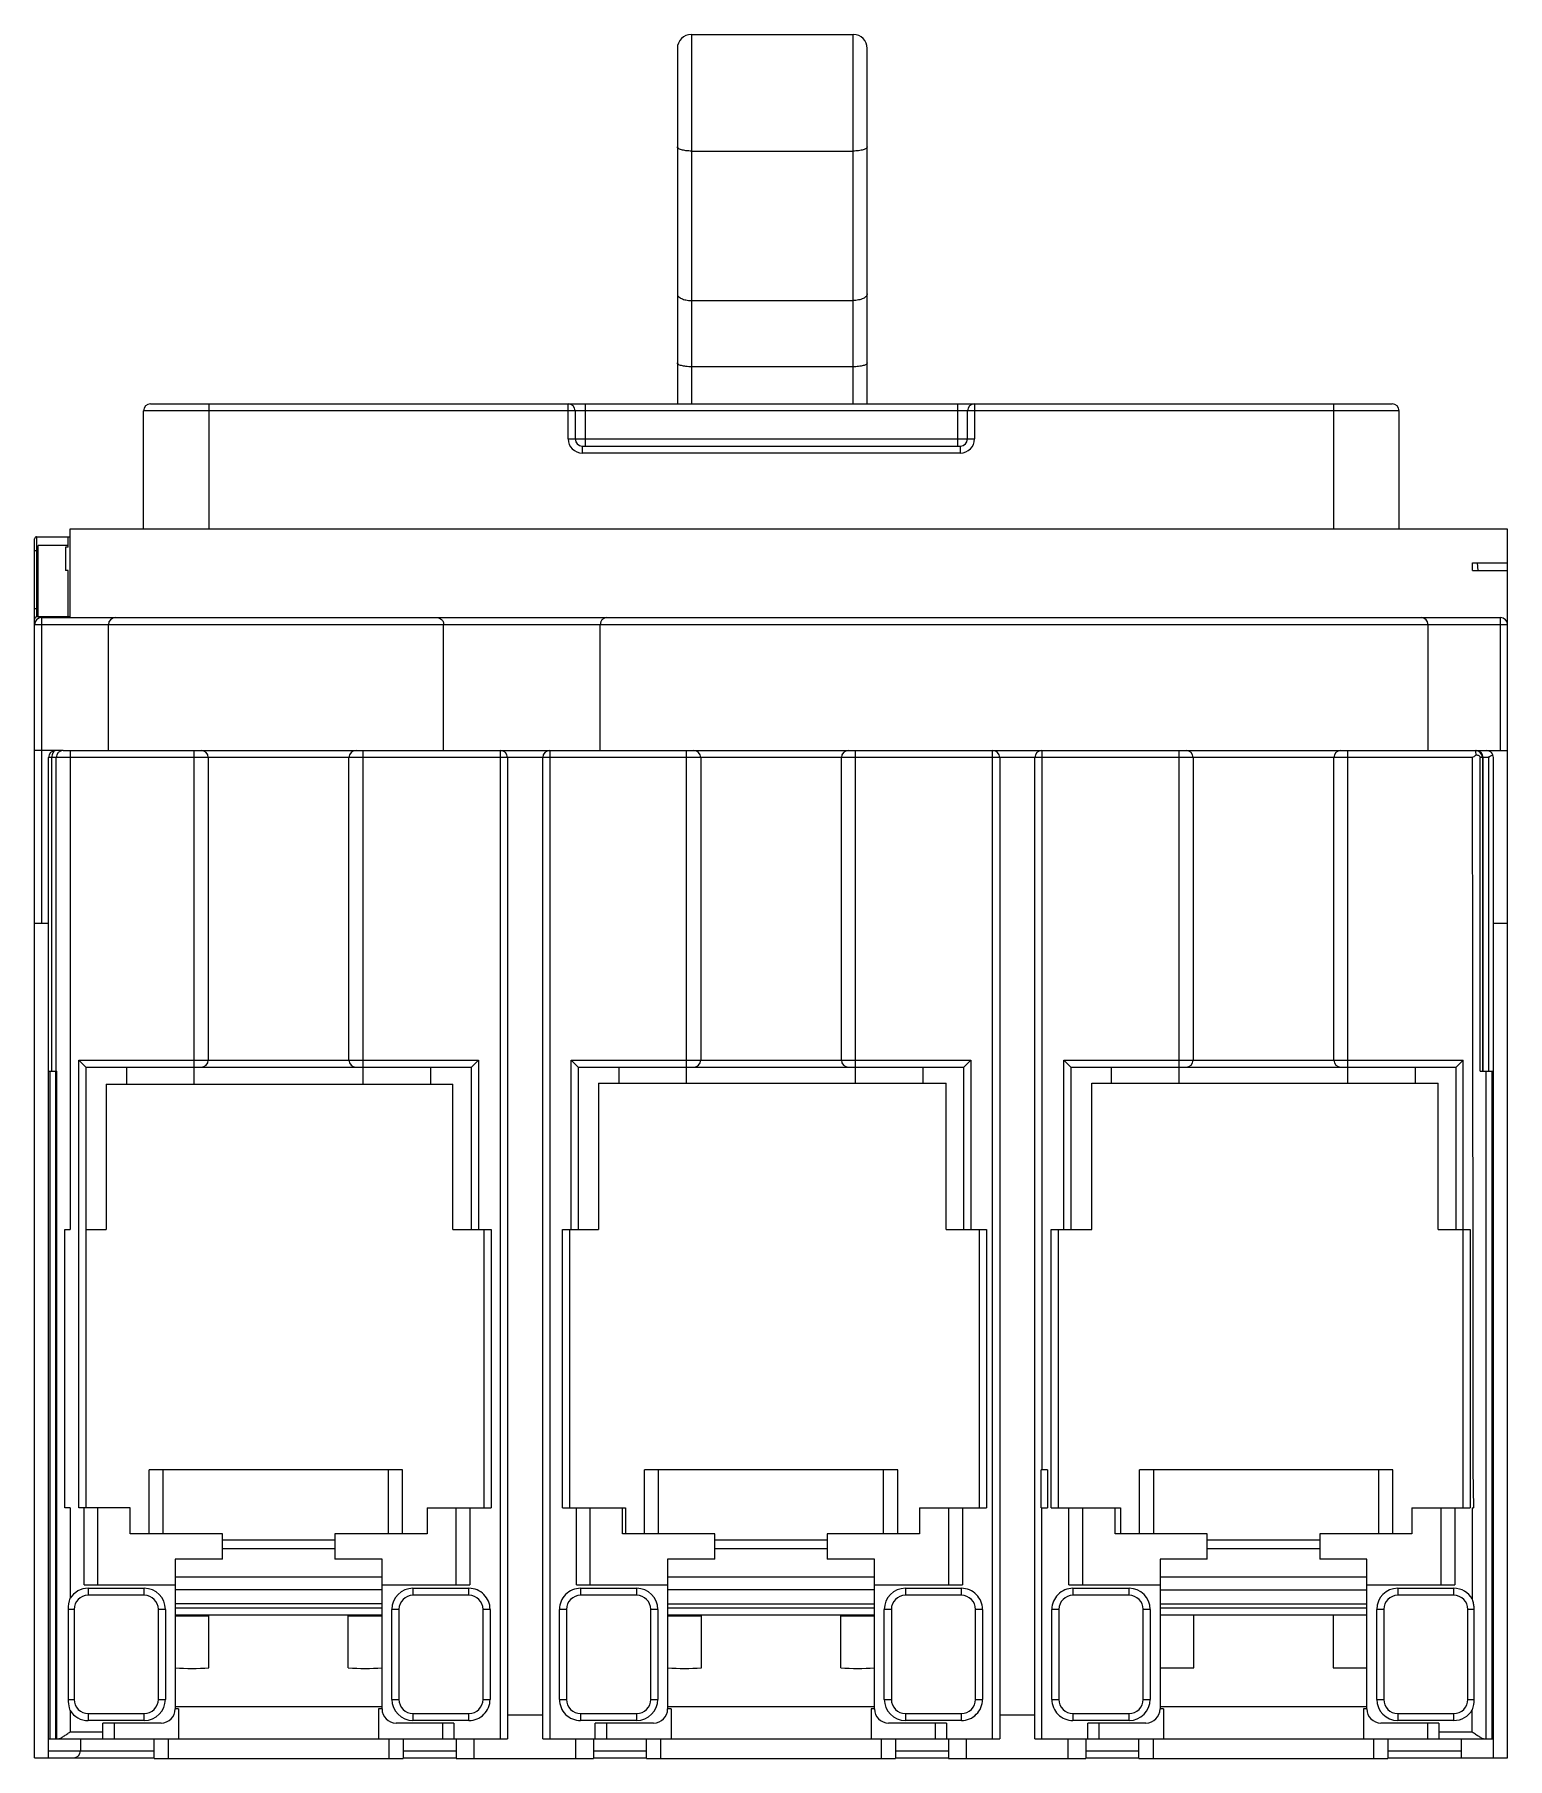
# Model space of a CAD drawing. Header units: millimetres. Extents: x 16 to 120, y 33 to 155.
import ezdxf

# ---------------------------------------------------------------- set-up
doc = ezdxf.new("R2010")
doc.units = ezdxf.units.MM
doc.header["$LTSCALE"] = 12.201169
doc.layers.get('0').update_dxf_attribs({"linetype": 'CONTINUOUS'})

msp = doc.modelspace()

# ---------------------------------------------------------------- linework, layer by layer
at = {"color": 7, "linetype": 'Continuous'}
for p, q in [((62.35, 155.33), (62.35, 129.07)), ((62.35, 155.33), (73.85, 155.33)), ((73.85, 129.07), (73.85, 155.33)), ((61.35, 154.33), (61.35, 129.07)), ((74.85, 129.07), (74.85, 154.33)), ((62.35, 147.04), (73.85, 147.04)), ((62.35, 136.41), (73.85, 136.41)), ((73.85, 131.7), (62.35, 131.7)), ((23.91, 129.07), (112.15, 129.07)), ((28.06, 129.07), (28.06, 120.17)), ((53.59, 126.57), (53.59, 129.07)), ((54.8, 129.07), (54.8, 126.07)), ((81.27, 129.07), (81.27, 126.07)), ((82.47, 129.07), (82.47, 126.57)), ((108.01, 120.17), (108.01, 129.07)), ((23.41, 120.17), (23.41, 128.57)), ((112.65, 128.57), (23.41, 128.57)), ((54.09, 128.57), (54.09, 126.57)), ((81.97, 126.57), (81.97, 128.57)), ((112.65, 120.17), (112.65, 128.57)), ((53.59, 126.57), (82.47, 126.57)), ((54.59, 126.07), (54.59, 125.57)), ((54.59, 126.07), (81.47, 126.07)), ((81.47, 125.57), (54.59, 125.57)), ((81.47, 125.57), (81.47, 126.07)), ((18.16, 120.17), (18.16, 113.92)), ((120.36, 120.17), (18.16, 120.17)), ((120.36, 32.82), (120.36, 120.17)), ((15.66, 32.82), (15.66, 119.47)), ((15.81, 119.62), (15.81, 113.92)), ((15.81, 119.62), (18.16, 119.62)), ((15.91, 113.92), (15.91, 119.01)), ((18.06, 119.01), (15.91, 119.01)), ((18.06, 118.87), (18.06, 119.62)), ((15.91, 118.62), (15.66, 118.62)), ((17.86, 118.87), (17.86, 117.22)), ((18.06, 118.87), (17.86, 118.87)), ((117.86, 117.77), (120.36, 117.77)), ((117.86, 117.22), (117.86, 117.77)), ((118.21, 117.77), (118.24, 117.22)), ((18.06, 117.22), (17.86, 117.22)), ((18.06, 113.92), (18.06, 117.22)), ((117.86, 117.22), (120.36, 117.22)), ((15.66, 114.52), (15.91, 114.52)), ((120.36, 113.37), (15.66, 113.37)), ((18.16, 113.92), (15.81, 113.92)), ((16.16, 113.87), (16.16, 92.12)), ((16.16, 113.87), (119.86, 113.87)), ((20.91, 104.42), (20.91, 113.37)), ((44.74, 104.42), (44.74, 113.37)), ((55.87, 104.42), (55.87, 113.37)), ((114.71, 104.42), (114.71, 113.37)), ((119.86, 104.42), (119.86, 113.87)), ((17.66, 104.42), (15.66, 104.42)), ((17.7, 104.42), (38.49, 104.42)), ((18.2, 104.42), (18.2, 70.37)), ((27.01, 80.7), (27.01, 104.42)), ((38.51, 104.42), (73.49, 104.42)), ((39.01, 80.7), (39.01, 104.42)), ((48.78, 34.17), (48.78, 104.42)), ((52.28, 104.42), (52.28, 34.17)), ((62.01, 80.77), (62.01, 104.42)), ((73.51, 104.42), (97.51, 104.42)), ((74.01, 80.77), (74.01, 104.42)), ((83.76, 34.17), (83.76, 104.42)), ((87.26, 104.42), (87.26, 53.29)), ((97.01, 80.77), (97.01, 104.42)), ((97.52, 104.42), (118.07, 104.42)), ((109.01, 80.77), (109.01, 104.42)), ((118.12, 104.42), (120.36, 104.42)), ((16.66, 32.82), (16.66, 103.92)), ((37.99, 103.92), (16.66, 103.92)), ((16.89, 81.62), (16.89, 103.92)), ((17.2, 81.62), (17.2, 103.92)), ((28.01, 103.92), (28.01, 82.42)), ((38.01, 82.42), (38.01, 103.92)), ((72.99, 103.92), (38.01, 103.92)), ((49.28, 103.92), (49.28, 34.17)), ((51.78, 34.17), (51.78, 103.92)), ((63.01, 103.92), (63.01, 82.42)), ((73.01, 82.42), (73.01, 103.92)), ((98.01, 103.92), (73.01, 103.92)), ((84.26, 103.92), (84.26, 34.17)), ((86.76, 34.17), (86.76, 103.92)), ((98.01, 103.92), (98.01, 82.42)), ((117.85, 103.92), (98.02, 103.92)), ((108.01, 82.42), (108.01, 103.92)), ((119.04, 103.92), (118.41, 103.92)), ((118.41, 81.62), (118.41, 103.92)), ((118.57, 103.92), (118.57, 81.62)), ((118.62, 81.62), (118.62, 103.92)), ((119.04, 81.62), (119.04, 103.92)), ((119.36, 32.82), (119.36, 103.92)), ((16.66, 92.12), (15.66, 92.12)), ((120.36, 92.12), (119.36, 92.12)), ((18.81, 50.58), (18.81, 82.42)), ((19.31, 81.92), (18.81, 82.42)), ((18.81, 82.42), (28.01, 82.42)), ((28.03, 82.42), (47.21, 82.42)), ((47.21, 82.42), (46.71, 81.92)), ((47.21, 82.42), (47.21, 70.37)), ((53.81, 82.42), (54.31, 81.92)), ((53.81, 70.37), (53.81, 82.42)), ((53.81, 82.42), (63.01, 82.42)), ((63.03, 82.42), (82.21, 82.42)), ((82.21, 82.42), (81.71, 81.92)), ((82.21, 82.42), (82.21, 70.37)), ((88.81, 82.42), (98.01, 82.42)), ((88.81, 82.42), (89.31, 81.92)), ((88.81, 70.37), (88.81, 82.42)), ((98.03, 82.42), (117.21, 82.42)), ((117.21, 82.42), (116.71, 81.92)), ((117.21, 50.58), (117.21, 82.42)), ((16.66, 81.62), (17.16, 81.62)), ((16.76, 34.17), (16.76, 81.62)), ((17.16, 81.62), (17.16, 34.17)), ((17.2, 81.62), (17.25, 81.62)), ((17.25, 34.17), (17.25, 81.62)), ((19.31, 81.92), (19.31, 50.58)), ((19.31, 81.92), (46.71, 81.92)), ((22.22, 80.7), (22.22, 81.92)), ((43.8, 81.92), (43.8, 80.7)), ((46.71, 70.37), (46.71, 81.92)), ((54.31, 81.92), (54.31, 70.37)), ((54.31, 81.92), (81.71, 81.92)), ((57.22, 80.77), (57.22, 81.92)), ((78.8, 81.92), (78.8, 80.77)), ((81.71, 70.37), (81.71, 81.92)), ((89.31, 81.92), (116.71, 81.92)), ((89.31, 81.92), (89.31, 70.37)), ((92.22, 80.77), (92.22, 81.92)), ((113.8, 81.92), (113.8, 80.77)), ((116.71, 70.37), (116.71, 81.92)), ((118.41, 81.62), (119.36, 81.62)), ((118.81, 81.62), (118.81, 34.17)), ((118.85, 34.17), (118.85, 81.62)), ((119.25, 81.62), (119.25, 34.17)), ((20.74, 80.7), (20.74, 70.37)), ((20.74, 80.7), (45.39, 80.7)), ((45.39, 70.37), (45.39, 80.7)), ((55.74, 80.77), (55.74, 70.37)), ((55.74, 80.77), (80.46, 80.77)), ((80.46, 70.37), (80.46, 80.77)), ((90.81, 80.77), (115.42, 80.77)), ((90.81, 70.37), (90.81, 80.77)), ((115.42, 70.37), (115.42, 80.77)), ((17.81, 50.58), (17.81, 70.37)), ((17.81, 70.37), (18.2, 70.37)), ((19.31, 70.37), (20.74, 70.37)), ((45.39, 70.37), (48.11, 70.37)), ((47.61, 50.58), (47.61, 70.37)), ((48.11, 70.37), (48.11, 50.58)), ((53.19, 70.37), (55.74, 70.37)), ((53.19, 50.58), (53.19, 70.37)), ((53.69, 70.37), (53.69, 50.58)), ((80.46, 70.37), (83.33, 70.37)), ((82.83, 50.58), (82.83, 70.37)), ((83.33, 70.37), (83.33, 50.58)), ((87.91, 70.37), (90.81, 70.37)), ((87.91, 50.58), (87.91, 70.37)), ((88.41, 70.37), (88.41, 50.58)), ((115.42, 70.37), (117.71, 70.37)), ((117.71, 70.37), (117.71, 50.58)), ((23.81, 48.75), (23.81, 53.29)), ((41.81, 53.29), (23.81, 53.29)), ((24.81, 48.75), (24.81, 53.29)), ((40.81, 48.75), (40.81, 53.29)), ((41.81, 48.75), (41.81, 53.29)), ((77.01, 53.29), (59.01, 53.29)), ((59.01, 48.75), (59.01, 53.29)), ((60.01, 48.75), (60.01, 53.29)), ((76.01, 48.75), (76.01, 53.29)), ((77.01, 48.75), (77.01, 53.29)), ((87.66, 53.29), (87.2, 53.29)), ((87.66, 53.29), (87.66, 50.58)), ((112.21, 53.29), (94.21, 53.29)), ((94.21, 48.75), (94.21, 53.29)), ((95.21, 48.75), (95.21, 53.29)), ((111.21, 48.75), (111.21, 53.29)), ((112.21, 48.75), (112.21, 53.29)), ((117.9, 53.29), (117.93, 50.58)), ((18.2, 50.58), (17.81, 50.58)), ((18.2, 50.58), (18.2, 44.16)), ((22.46, 50.58), (18.81, 50.58)), ((19.18, 45.12), (19.18, 50.58)), ((20.14, 50.58), (20.14, 45.12)), ((22.46, 48.75), (22.46, 50.58)), ((43.56, 50.58), (48.11, 50.58)), ((43.56, 50.58), (43.56, 48.75)), ((45.64, 45.12), (45.64, 50.58)), ((46.61, 50.58), (46.61, 45.12)), ((53.19, 50.58), (57.66, 50.58)), ((54.18, 45.12), (54.18, 50.58)), ((55.14, 50.58), (55.14, 45.12)), ((57.46, 48.75), (57.46, 50.58)), ((57.66, 50.58), (57.66, 48.75)), ((78.56, 50.58), (83.33, 50.58)), ((78.56, 50.58), (78.56, 48.75)), ((80.64, 45.12), (80.64, 50.58)), ((81.61, 50.58), (81.61, 45.12)), ((87.21, 50.58), (87.21, 51.19)), ((87.21, 50.58), (87.66, 50.58)), ((87.26, 34.17), (87.26, 50.58)), ((87.91, 50.58), (92.86, 50.58)), ((89.18, 45.12), (89.18, 50.58)), ((90.14, 50.58), (90.14, 45.12)), ((92.46, 48.75), (92.46, 50.58)), ((92.86, 50.58), (92.86, 48.75)), ((113.56, 50.58), (117.71, 50.58)), ((113.56, 50.58), (113.56, 48.75)), ((115.64, 45.12), (115.64, 50.58)), ((116.61, 50.58), (116.61, 45.12)), ((117.85, 50.58), (117.93, 50.58)), ((117.85, 50.58), (117.85, 44.09)), ((29.01, 48.75), (22.46, 48.75)), ((29.01, 46.94), (29.01, 48.75)), ((37.01, 48.29), (29.01, 48.29)), ((43.56, 48.75), (37.01, 48.75)), ((37.01, 48.75), (37.01, 46.94)), ((64.01, 48.75), (57.46, 48.75)), ((64.01, 46.94), (64.01, 48.75)), ((72.01, 48.29), (64.01, 48.29)), ((78.56, 48.75), (72.01, 48.75)), ((72.01, 48.75), (72.01, 46.94)), ((99.01, 48.75), (92.46, 48.75)), ((99.01, 46.94), (99.01, 48.75)), ((107.01, 48.29), (99.01, 48.29)), ((113.56, 48.75), (107.01, 48.75)), ((107.01, 48.75), (107.01, 46.94)), ((25.66, 46.94), (25.66, 36.29)), ((29.01, 46.94), (25.66, 46.94)), ((37.01, 47.67), (29.01, 47.67)), ((40.36, 46.94), (37.01, 46.94)), ((40.36, 36.29), (40.36, 46.94)), ((64.01, 46.94), (60.66, 46.94)), ((60.66, 46.94), (60.66, 36.29)), ((72.01, 47.67), (64.01, 47.67)), ((75.36, 46.94), (72.01, 46.94)), ((75.36, 36.29), (75.36, 46.94)), ((99.01, 46.94), (95.66, 46.94)), ((95.66, 46.94), (95.66, 36.29)), ((107.01, 47.67), (99.01, 47.67)), ((110.36, 46.94), (107.01, 46.94)), ((110.36, 36.29), (110.36, 46.94)), ((40.36, 45.65), (25.66, 45.65)), ((75.36, 45.65), (60.66, 45.65)), ((110.36, 45.65), (95.66, 45.65)), ((19.18, 45.12), (25.66, 45.12)), ((19.47, 44.87), (19.47, 44.37)), ((19.47, 44.87), (23.46, 44.87)), ((23.46, 44.37), (19.47, 44.37)), ((23.46, 44.37), (23.46, 44.87)), ((40.36, 44.77), (25.66, 44.77)), ((40.36, 45.12), (46.61, 45.12)), ((42.56, 44.87), (46.54, 44.87)), ((42.56, 44.87), (42.56, 44.37)), ((46.54, 44.37), (42.56, 44.37)), ((46.54, 44.37), (46.54, 44.87)), ((54.18, 45.12), (60.66, 45.12)), ((54.47, 44.87), (58.46, 44.87)), ((54.47, 44.87), (54.47, 44.37)), ((58.46, 44.37), (54.47, 44.37)), ((58.46, 44.37), (58.46, 44.87)), ((75.36, 44.77), (60.66, 44.77)), ((75.36, 45.12), (81.61, 45.12)), ((77.56, 44.87), (81.54, 44.87)), ((77.56, 44.87), (77.56, 44.37)), ((81.54, 44.37), (77.56, 44.37)), ((81.54, 44.37), (81.54, 44.87)), ((89.18, 45.12), (95.66, 45.12)), ((89.47, 44.87), (93.46, 44.87)), ((89.47, 44.87), (89.47, 44.37)), ((93.46, 44.37), (89.47, 44.37)), ((93.46, 44.37), (93.46, 44.87)), ((95.66, 44.77), (110.36, 44.77)), ((110.36, 45.12), (116.61, 45.12)), ((112.56, 44.87), (116.54, 44.87)), ((112.56, 44.87), (112.56, 44.37)), ((116.54, 44.37), (112.56, 44.37)), ((116.54, 44.37), (116.54, 44.87)), ((18.07, 36.97), (18.07, 43.37)), ((18.47, 43.37), (18.07, 43.37)), ((18.47, 43.37), (18.47, 36.97)), ((24.96, 43.37), (24.46, 43.37)), ((24.46, 36.97), (24.46, 43.37)), ((24.96, 43.37), (24.96, 36.97)), ((40.36, 43.77), (25.66, 43.77)), ((25.66, 43.47), (40.36, 43.47)), ((40.36, 42.97), (25.66, 42.97)), ((25.66, 42.92), (28.06, 42.92)), ((28.06, 39.21), (28.06, 42.97)), ((37.96, 39.21), (37.96, 42.97)), ((37.96, 42.92), (40.36, 42.92)), ((41.56, 43.37), (41.06, 43.37)), ((41.06, 36.97), (41.06, 43.37)), ((41.56, 43.37), (41.56, 36.97)), ((48.04, 43.37), (47.54, 43.37)), ((47.54, 36.97), (47.54, 43.37)), ((48.04, 43.37), (48.04, 36.97)), ((53.47, 43.37), (52.97, 43.37)), ((52.97, 36.97), (52.97, 43.37)), ((53.47, 43.37), (53.47, 36.97)), ((59.96, 43.37), (59.46, 43.37)), ((59.46, 36.97), (59.46, 43.37)), ((59.96, 43.37), (59.96, 36.97)), ((60.66, 43.77), (75.36, 43.77)), ((60.66, 43.47), (75.36, 43.47)), ((75.36, 42.97), (60.66, 42.97)), ((60.66, 42.92), (63.06, 42.92)), ((63.06, 39.21), (63.06, 42.97)), ((72.96, 39.21), (72.96, 42.97)), ((72.96, 42.92), (75.36, 42.92)), ((76.56, 43.37), (76.06, 43.37)), ((76.06, 36.97), (76.06, 43.37)), ((76.56, 43.37), (76.56, 36.97)), ((83.04, 43.37), (82.54, 43.37)), ((82.54, 36.97), (82.54, 43.37)), ((83.04, 43.37), (83.04, 36.97)), ((88.47, 43.37), (87.97, 43.37)), ((87.97, 36.97), (87.97, 43.37)), ((88.47, 43.37), (88.47, 36.97)), ((94.96, 43.37), (94.46, 43.37)), ((94.46, 36.97), (94.46, 43.37)), ((94.96, 43.37), (94.96, 36.97)), ((95.66, 43.77), (110.36, 43.77)), ((95.66, 43.47), (110.36, 43.47)), ((110.36, 42.97), (95.66, 42.97)), ((98.06, 39.22), (98.06, 42.97)), ((107.96, 42.97), (107.96, 39.22)), ((111.56, 43.37), (111.06, 43.37)), ((111.06, 36.97), (111.06, 43.37)), ((111.56, 43.37), (111.56, 36.97)), ((117.96, 43.37), (117.54, 43.37)), ((117.54, 36.97), (117.54, 43.37)), ((117.96, 43.37), (117.96, 36.97)), ((95.66, 39.22), (98.06, 39.22)), ((107.96, 39.22), (110.36, 39.22)), ((18.07, 36.97), (18.47, 36.97)), ((24.46, 36.97), (24.96, 36.97)), ((41.06, 36.97), (41.56, 36.97)), ((47.54, 36.97), (48.04, 36.97)), ((52.97, 36.97), (53.47, 36.97)), ((59.46, 36.97), (59.96, 36.97)), ((76.06, 36.97), (76.56, 36.97)), ((82.54, 36.97), (83.04, 36.97)), ((87.97, 36.97), (88.47, 36.97)), ((94.46, 36.97), (94.96, 36.97)), ((111.06, 36.97), (111.56, 36.97)), ((117.54, 36.97), (117.96, 36.97)), ((18.2, 36.17), (18.2, 34.67)), ((19.47, 35.97), (23.46, 35.97)), ((19.47, 35.97), (19.47, 35.47)), ((23.46, 35.47), (23.46, 35.97)), ((25.66, 36.47), (40.36, 36.47)), ((25.9, 36.29), (25.66, 36.29)), ((25.9, 36.29), (25.9, 34.17)), ((40.36, 36.29), (40.12, 36.29)), ((40.12, 36.29), (40.12, 34.17)), ((42.55, 35.97), (46.54, 35.97)), ((42.56, 35.97), (42.56, 35.47)), ((46.54, 35.47), (46.54, 35.97)), ((49.28, 35.87), (51.78, 35.87)), ((54.47, 35.97), (58.46, 35.97)), ((54.47, 35.97), (54.47, 35.47)), ((58.46, 35.47), (58.46, 35.97)), ((60.66, 36.47), (75.36, 36.47)), ((60.9, 36.29), (60.66, 36.29)), ((60.9, 36.29), (60.9, 34.17)), ((75.36, 36.29), (75.12, 36.29)), ((75.12, 36.29), (75.12, 34.17)), ((77.55, 35.97), (81.54, 35.97)), ((77.56, 35.97), (77.56, 35.47)), ((81.54, 35.47), (81.54, 35.97)), ((84.26, 35.87), (86.76, 35.87)), ((89.47, 35.97), (93.46, 35.97)), ((89.47, 35.97), (89.47, 35.47)), ((93.46, 35.47), (93.46, 35.97)), ((95.66, 36.47), (110.36, 36.47)), ((95.9, 36.29), (95.66, 36.29)), ((95.9, 36.29), (95.9, 34.17)), ((110.36, 36.29), (110.12, 36.29)), ((110.12, 36.29), (110.12, 34.17)), ((112.55, 35.97), (116.54, 35.97)), ((112.56, 35.97), (112.56, 35.47)), ((116.54, 35.47), (116.54, 35.97)), ((117.85, 34.67), (117.85, 36.24)), ((18.2, 34.67), (20.52, 34.67)), ((23.46, 35.47), (19.47, 35.47)), ((24.66, 35.29), (20.52, 35.29)), ((20.52, 34.17), (20.52, 35.29)), ((21.31, 35.29), (21.31, 34.17)), ((45.47, 35.29), (41.36, 35.29)), ((46.54, 35.47), (42.56, 35.47)), ((44.69, 34.17), (44.69, 35.29)), ((45.47, 35.29), (45.47, 34.17)), ((58.46, 35.47), (54.47, 35.47)), ((59.66, 35.29), (55.52, 35.29)), ((55.52, 34.17), (55.52, 35.29)), ((56.31, 35.29), (56.31, 34.17)), ((80.47, 35.29), (76.36, 35.29)), ((81.54, 35.47), (77.56, 35.47)), ((79.69, 34.17), (79.69, 35.29)), ((80.47, 35.29), (80.47, 34.17)), ((93.46, 35.47), (89.47, 35.47)), ((94.66, 35.29), (90.52, 35.29)), ((90.52, 34.17), (90.52, 35.29)), ((91.31, 35.29), (91.31, 34.17)), ((115.47, 35.29), (111.36, 35.29)), ((116.54, 35.47), (112.56, 35.47)), ((114.69, 34.17), (114.69, 35.29)), ((115.47, 35.29), (115.47, 34.17)), ((115.47, 34.67), (117.85, 34.67)), ((16.66, 34.17), (49.28, 34.17)), ((16.66, 33.32), (24.16, 33.32)), ((18.93, 34.17), (18.93, 33.32)), ((24.16, 32.77), (24.16, 34.17)), ((25.16, 34.17), (25.16, 32.77)), ((40.86, 32.77), (40.86, 34.17)), ((41.86, 34.17), (41.86, 32.77)), ((41.86, 33.32), (45.63, 33.32)), ((45.63, 34.17), (45.63, 32.77)), ((46.88, 34.17), (46.88, 32.77)), ((51.78, 34.17), (84.26, 34.17)), ((54.13, 32.77), (54.13, 34.17)), ((55.38, 34.17), (55.38, 32.77)), ((55.38, 33.32), (59.16, 33.32)), ((59.16, 32.77), (59.16, 34.17)), ((60.16, 34.17), (60.16, 32.77)), ((75.86, 32.77), (75.86, 34.17)), ((76.86, 34.17), (76.86, 32.77)), ((76.86, 33.32), (80.63, 33.32)), ((80.63, 34.17), (80.63, 32.77)), ((81.88, 34.17), (81.88, 32.77)), ((86.76, 34.17), (119.36, 34.17)), ((89.13, 32.77), (89.13, 34.17)), ((90.38, 34.17), (90.38, 32.77)), ((90.38, 33.32), (94.16, 33.32)), ((94.16, 32.77), (94.16, 34.17)), ((95.16, 34.17), (95.16, 32.77)), ((110.86, 32.77), (110.86, 34.17)), ((111.86, 34.17), (111.86, 32.77)), ((111.86, 33.32), (117.08, 33.32)), ((117.08, 32.82), (117.08, 34.17)), ((15.66, 32.82), (24.16, 32.82)), ((24.16, 32.77), (41.86, 32.77)), ((41.86, 32.82), (45.63, 32.82)), ((45.63, 32.77), (55.38, 32.77)), ((55.38, 32.82), (59.16, 32.82)), ((59.16, 32.77), (76.86, 32.77)), ((76.86, 32.82), (80.63, 32.82)), ((80.63, 32.77), (90.38, 32.77)), ((90.38, 32.82), (94.16, 32.82)), ((94.16, 32.77), (111.86, 32.77)), ((111.89, 32.82), (120.36, 32.82))]:
    msp.add_line(p, q, dxfattribs=at)
for centre, radius, start, end in [((62.35, 154.33), 1, 90, 180), ((73.85, 154.33), 1, 0, 90), ((23.91, 128.57), 0.5, 90, 180), ((53.59, 128.57), 0.5, 0, 90), ((82.47, 128.57), 0.5, 90, 180), ((112.15, 128.57), 0.5, 0, 90), ((54.59, 126.57), 1, 180, 270), ((54.59, 126.57), 0.5, 180, 270), ((81.47, 126.57), 1, 270, 360), ((81.47, 126.57), 0.5, 270, 360), ((15.81, 119.47), 0.15, 90, 180), ((15.81, 113.77), 0.15, 90.0001, 180), ((16.16, 113.37), 0.5, 90, 180), ((21.41, 113.37), 0.5, 90, 180), ((114.21, 113.37), 0.5, 0, 90), ((119.86, 113.37), 0.5, 0, 90), ((17.16, 103.92), 0.5, 90, 180), ((17.7, 103.92), 0.5, 90, 180), ((27.51, 103.92), 0.5, 0, 90), ((38.51, 103.92), 0.5, 90, 180), ((48.78, 103.92), 0.5, 0, 90), ((52.28, 103.92), 0.5, 90, 180), ((62.51, 103.92), 0.5, 0, 90), ((73.51, 103.92), 0.5, 90, 180), ((83.76, 103.92), 0.5, 0, 90), ((87.26, 103.92), 0.5, 90, 180), ((97.51, 103.92), 0.5, 0, 90), ((108.51, 103.92), 0.5, 90, 180), ((118.07, 103.92), 0.5, 359.9954, 89.9949), ((118.12, 103.92), 0.5, 359.9959, 89.9954), ((118.86, 103.92), 0.5, 0, 90), ((119.8, 102.66), 1.53, 108.4666, 109.7966), ((27.51, 82.42), 0.5, 270, 360), ((38.51, 82.42), 0.5, 180, 270), ((62.51, 82.42), 0.5, 270, 360), ((73.51, 82.42), 0.5, 180, 270), ((97.51, 82.42), 0.5, 270, 360), ((108.51, 82.42), 0.5, 180, 270), ((19.47, 43.37), 1.5, 89.9872, 148.0062), ((19.47, 43.37), 1, 89.9905, 179.9605), ((23.46, 43.37), 1.5, 0.0027, 90), ((23.46, 43.37), 1, 0.192, 90.0033), ((42.56, 43.37), 1.5, 90, 179.9973), ((42.56, 43.37), 1, 89.9998, 179.808), ((46.54, 43.37), 1.5, 0.0078, 90.0173), ((46.54, 43.37), 1, 0.0255, 90.0023), ((54.47, 43.37), 1.5, 89.9874, 179.9936), ((54.47, 43.37), 1, 89.9905, 179.9605), ((58.46, 43.37), 1.5, 0.0027, 90), ((58.46, 43.37), 1, 0.192, 90.0033), ((77.56, 43.37), 1.5, 90, 179.9973), ((77.56, 43.37), 1, 89.9998, 179.808), ((81.54, 43.37), 1.5, 0.0078, 90.0173), ((81.54, 43.37), 1, 0.0255, 90.0023), ((89.47, 43.37), 1.5, 89.9874, 179.9936), ((89.47, 43.37), 1, 89.9905, 179.9605), ((93.46, 43.37), 1.5, 0.0027, 90), ((93.46, 43.37), 1, 0.192, 90.0033), ((112.56, 43.37), 1.5, 90, 179.9973), ((112.56, 43.37), 1, 89.9998, 179.808), ((116.54, 43.37), 1.5, 28.98, 90.0152), ((116.54, 43.37), 1, 0.0255, 90.0023), ((26.86, 57.15), 17.98, 266.1732, 273.8268), ((39.16, 57.15), 17.98, 266.1732, 273.8268), ((61.86, 57.15), 17.98, 266.1732, 273.8268), ((74.16, 57.15), 17.98, 266.1732, 273.8268), ((19.47, 36.97), 1, 180.0047, 270.0195), ((23.46, 36.97), 1.5, 270.0006, 360), ((23.46, 36.97), 1, 269.9543, 360), ((42.56, 36.97), 1.5, 180, 269.9994), ((42.56, 36.97), 1, 179.9996, 269.8628), ((46.54, 36.97), 1.5, 269.9755, 359.9948), ((46.54, 36.97), 1, 270.0437, 0.0054), ((54.47, 36.97), 1.5, 180.0088, 270.0312), ((54.47, 36.97), 1, 180.0047, 270.0195), ((58.46, 36.97), 1.5, 270.0006, 360), ((58.46, 36.97), 1, 269.9543, 360), ((77.56, 36.97), 1.5, 180, 269.9994), ((77.56, 36.97), 1, 179.9996, 269.8628), ((81.54, 36.97), 1.5, 269.9755, 359.9948), ((81.54, 36.97), 1, 270.0437, 0.0054), ((89.47, 36.97), 1.5, 180.0088, 270.0312), ((89.47, 36.97), 1, 180.0047, 270.0195), ((93.46, 36.97), 1.5, 270.0006, 360), ((93.46, 36.97), 1, 269.9543, 360), ((112.56, 36.97), 1.5, 180, 269.9994), ((112.56, 36.97), 1, 179.9996, 269.8628), ((116.54, 36.97), 1, 270.0437, 0.0054), ((19.47, 36.97), 1.5, 211.9958, 270.0301), ((24.66, 36.29), 1, 270, 360), ((41.36, 36.29), 1, 180, 270), ((59.66, 36.29), 1, 270, 360), ((76.36, 36.29), 1, 180, 270), ((94.66, 36.29), 1, 270, 360), ((111.36, 36.29), 1, 180, 270), ((116.54, 36.97), 1.5, 269.9768, 331.0211), ((18.43, 33.32), 0.5, 270, 360)]:
    msp.add_arc(centre, radius, start, end, dxfattribs=at)
for points, knots in [([(62.35, 147.04), (62.22, 147.04), (62.03, 147.05), (61.8, 147.09), (61.65, 147.12), (61.52, 147.16), (61.41, 147.22), (61.35, 147.28), (61.35, 147.33)], [0, 0, 0, 0, 0.354018, 0.515596, 0.659243, 0.780715, 0.877442, 1, 1, 1, 1]), ([(74.85, 147.33), (74.85, 147.28), (74.78, 147.22), (74.67, 147.16), (74.55, 147.12), (74.4, 147.09), (74.16, 147.05), (73.97, 147.04), (73.85, 147.04)], [0, 0, 0, 0, 0.122558, 0.219285, 0.340757, 0.484404, 0.645982, 1, 1, 1, 1]), ([(61.35, 136.88), (61.35, 136.85), (61.36, 136.78), (61.42, 136.7), (61.52, 136.62), (61.69, 136.52), (61.97, 136.44), (62.22, 136.41), (62.35, 136.41)], [0, 0, 0, 0, 0.077147, 0.164232, 0.266823, 0.386748, 0.673589, 1, 1, 1, 1]), ([(74.85, 136.88), (74.85, 136.85), (74.83, 136.78), (74.77, 136.7), (74.68, 136.62), (74.5, 136.52), (74.22, 136.44), (73.98, 136.41), (73.85, 136.41)], [0, 0, 0, 0, 0.077151, 0.164241, 0.266829, 0.386749, 0.673588, 1, 1, 1, 1]), ([(62.35, 131.7), (62.22, 131.7), (62.03, 131.71), (61.8, 131.75), (61.65, 131.78), (61.52, 131.82), (61.41, 131.87), (61.35, 131.94), (61.35, 131.99)], [0, 0, 0, 0, 0.354018, 0.515596, 0.659243, 0.780715, 0.877442, 1, 1, 1, 1]), ([(74.85, 131.99), (74.85, 131.94), (74.78, 131.87), (74.67, 131.82), (74.55, 131.78), (74.4, 131.75), (74.16, 131.71), (73.97, 131.7), (73.85, 131.7)], [0, 0, 0, 0, 0.122558, 0.219285, 0.340757, 0.484404, 0.645982, 1, 1, 1, 1]), ([(44.31, 113.87), (44.36, 113.87), (44.46, 113.84), (44.6, 113.75), (44.71, 113.58), (44.74, 113.44), (44.74, 113.37)], [0, 0, 0, 0, 0.204551, 0.431292, 0.695801, 1, 1, 1, 1]), ([(56.31, 113.87), (56.26, 113.87), (56.15, 113.84), (56.01, 113.75), (55.9, 113.58), (55.87, 113.44), (55.87, 113.37)], [0, 0, 0, 0, 0.204594, 0.43131, 0.695804, 1, 1, 1, 1]), ([(16.96, 104.27), (16.94, 104.22), (16.9, 104.1), (16.89, 103.98), (16.89, 103.92)], [0, 0, 0, 0, 0.472707, 1, 1, 1, 1]), ([(17.16, 104.42), (17.12, 104.42), (17.04, 104.38), (16.99, 104.31), (16.96, 104.27)], [0, 0, 0, 0, 0.441667, 1, 1, 1, 1]), ([(118.08, 104.39), (118.08, 104.39), (118.07, 104.4), (118.06, 104.41), (118.05, 104.41)], [0, 0, 0, 0, 0.279854, 1, 1, 1, 1]), ([(118.13, 104.11), (118.13, 104.17), (118.12, 104.25), (118.1, 104.34), (118.09, 104.38), (118.08, 104.39)], [0, 0, 0, 0, 0.60471, 0.831341, 1, 1, 1, 1]), ([(117.85, 103.92), (117.88, 103.93), (117.97, 104), (118.06, 104.07), (118.13, 104.11)], [0, 0, 0, 0, 0.252156, 1, 1, 1, 1]), ([(117.85, 103.92), (117.85, 99.7), (117.86, 92.32), (117.87, 81.77), (117.89, 69.11), (117.9, 59.62), (117.9, 53.29)], [0, 0, 0, 0, 0.25, 0.4375, 0.625, 1, 1, 1, 1]), ([(118.13, 104.11), (118.16, 104.11), (118.23, 104.11), (118.31, 104.07), (118.39, 104.01), (118.41, 103.95), (118.41, 103.92)], [0, 0, 0, 0, 0.251789, 0.496665, 0.740883, 1, 1, 1, 1]), ([(119.04, 103.92), (119.04, 103.97), (119.14, 104.05), (119.23, 104.08), (119.28, 104.1)], [0, 0, 0, 0, 0.501318, 1, 1, 1, 1]), ([(87.21, 52.05), (87.21, 52.26), (87.21, 52.67), (87.2, 53.08), (87.2, 53.29)], [0, 0, 0, 0, 0.499998, 1, 1, 1, 1]), ([(117.85, 44.09), (117.87, 44.04), (117.91, 43.89), (117.95, 43.64), (117.96, 43.46), (117.96, 43.37)], [0, 0, 0, 0, 0.250066, 0.624993, 1, 1, 1, 1]), ([(18.2, 36.17), (18.18, 36.24), (18.1, 36.49), (18.07, 36.77), (18.07, 36.97)], [0, 0, 0, 0, 0.250424, 1, 1, 1, 1]), ([(17.34, 34.17), (17.36, 34.17), (17.43, 34.18), (17.56, 34.24), (17.74, 34.35), (17.97, 34.5), (18.12, 34.61), (18.2, 34.67)], [0, 0, 0, 0, 0.082955, 0.185771, 0.432318, 0.709967, 1, 1, 1, 1]), ([(117.85, 34.67), (117.93, 34.61), (118.09, 34.5), (118.31, 34.35), (118.49, 34.24), (118.63, 34.18), (118.69, 34.17), (118.72, 34.17)], [0, 0, 0, 0, 0.290018, 0.567639, 0.814218, 0.917043, 1, 1, 1, 1])]:
    msp.add_open_spline(points, degree=3, knots=knots, dxfattribs=at)
for points in [[(118.05, 104.41), (118.05, 104.42), (118.04, 104.42), (118.03, 104.42)], [(87.21, 51.19), (87.21, 51.48), (87.21, 51.76), (87.21, 52.05)], [(18.07, 43.37), (18.07, 43.64), (18.11, 43.91), (18.2, 44.16)], [(117.96, 36.97), (117.96, 36.72), (117.92, 36.48), (117.85, 36.24)]]:
    msp.add_open_spline(points, degree=3, dxfattribs=at)

doc.saveas('drawing.dxf')
